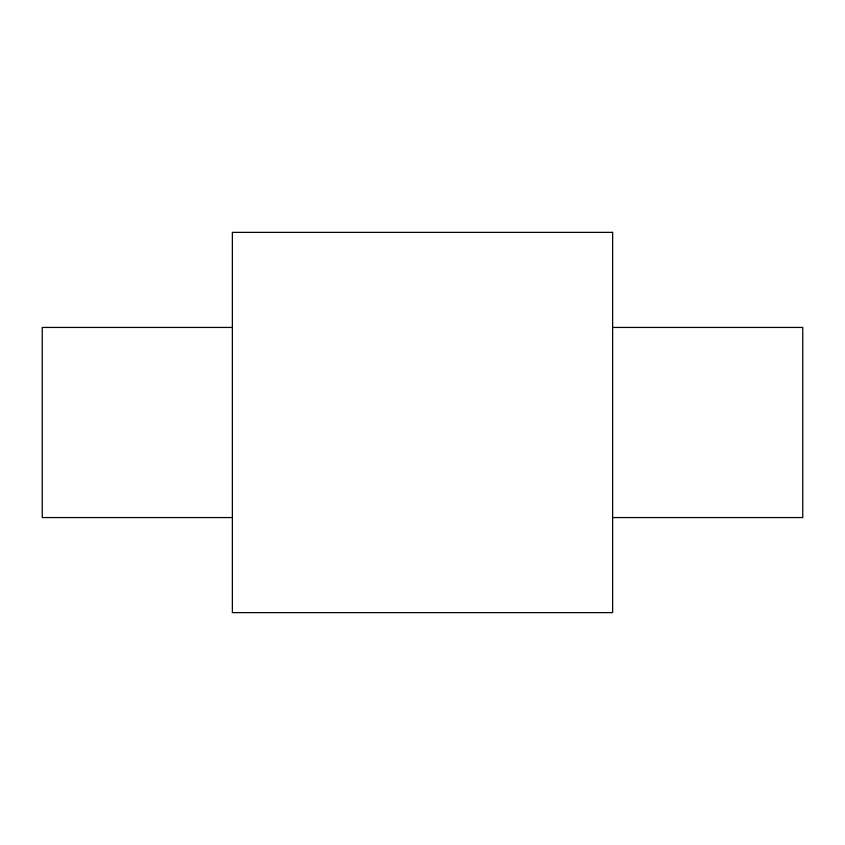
<?xml version="1.0" encoding="UTF-8"?>
<svg xmlns="http://www.w3.org/2000/svg" width="845" height="845" viewBox="0 0 845 845"><rect width="100%" height="100%" fill="white"/><g stroke="black" fill="none" stroke-linecap="round" stroke-linejoin="round"><path stroke-width="1.27" d="M232.375 327.438L42.25 327.438L42.25 517.562L232.375 517.562M612.625 327.438L802.75 327.438L802.75 517.562L612.625 517.562M612.625 232.375L232.375 232.375L232.375 612.625L612.625 612.625L612.625 232.375"/></g></svg>
